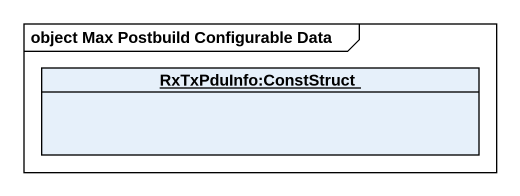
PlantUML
@startuml
mainframe object Max Postbuild Configurable Data
hide circle
hide empty members
object "RxTxPduInfo:ConstStruct" as RxTxPduInfo_ConstStruct
@enduml
